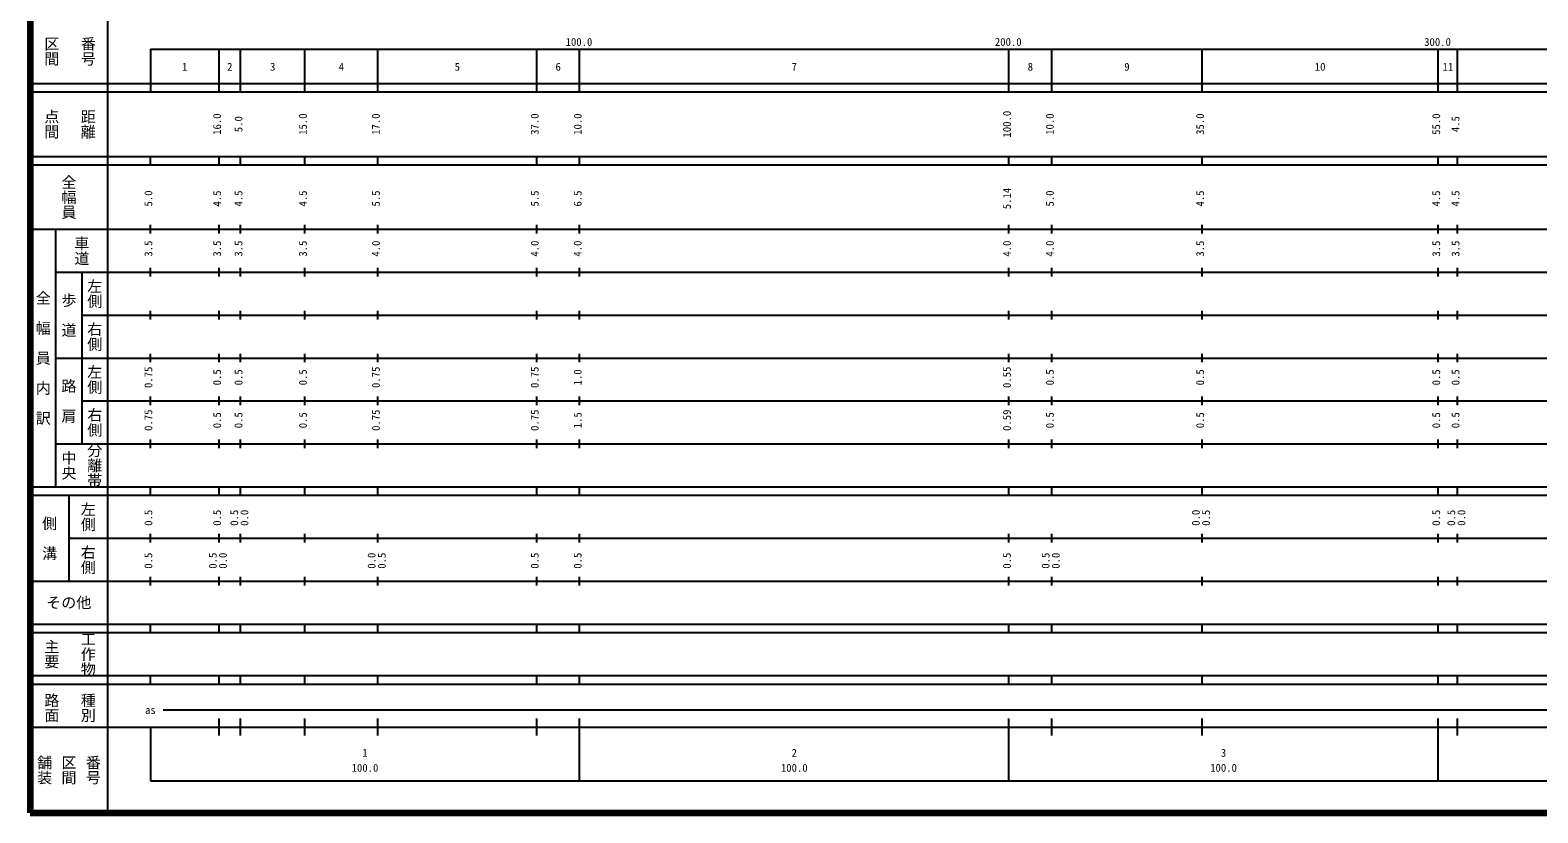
# Model space of a CAD drawing. Units: millimetres on the paper, enlarged 1000 times. Extents: x 40000 to 680000, y 20000 to 380000.
# Drawn here: x 40000 to 391214, y 20000 to 202409 of the extents above; entities that cross this region are included whole.
import ezdxf
from ezdxf.enums import TextEntityAlignment as Align

# ---------------------------------------------------------------- set-up
doc = ezdxf.new("R2010")
doc.units = ezdxf.units.MM
doc.header["$LTSCALE"] = 1000
doc.layers.add('M-TTL', color=2, linetype='Continuous', lineweight=140)
doc.layers.add('M-TTL-BAND', color=7, linetype='Continuous', lineweight=25)
doc.styles.add('@ＭＳ ゴシック', font='')
doc.styles.add('ＭＳ ゴシック', font='')
doc.styles.get('@ＭＳ ゴシック').set_extended_font_data('@MS Gothic')
doc.styles.get('ＭＳ ゴシック').set_extended_font_data('MS Gothic')

msp = doc.modelspace()

# ---------------------------------------------------------------- linework, layer by layer
at = {"layer": 'M-TTL'}
for p, q in [((40000, 380000), (40000, 20000)), ((40000, 20000), (680000, 20000))]:
    msp.add_line(p, q, dxfattribs=at)
at = {"layer": 'M-TTL-BAND'}
for p, q in [((58000, 370000), (58000, 20000)), ((68000, 198000), (579000, 198000)), ((68000, 198000), (68000, 188000)), ((84000, 188000), (84000, 198000)), ((89000, 188000), (89000, 198000)), ((104000, 188000), (104000, 198000)), ((121000, 188000), (121000, 198000)), ((158000, 188000), (158000, 198000)), ((168000, 188000), (168000, 198000)), ((268000, 188000), (268000, 198000)), ((278000, 188000), (278000, 198000)), ((313000, 188000), (313000, 198000)), ((368000, 188000), (368000, 198000)), ((372500, 188000), (372500, 198000)), ((40000, 190000), (579000, 190000)), ((40000, 188000), (579000, 188000)), ((40000, 173000), (579000, 173000)), ((68000, 171000), (68000, 173000)), ((84000, 171000), (84000, 173000)), ((89000, 171000), (89000, 173000)), ((104000, 171000), (104000, 173000)), ((121000, 171000), (121000, 173000)), ((158000, 171000), (158000, 173000)), ((168000, 171000), (168000, 173000)), ((268000, 171000), (268000, 173000)), ((278000, 171000), (278000, 173000)), ((313000, 171000), (313000, 173000)), ((368000, 171000), (368000, 173000)), ((372500, 171000), (372500, 173000)), ((40000, 171000), (579000, 171000)), ((40000, 156000), (579000, 156000)), ((46000, 96000), (46000, 156000)), ((68000, 155000), (68000, 157000)), ((84000, 155000), (84000, 157000)), ((89000, 155000), (89000, 157000)), ((104000, 155000), (104000, 157000)), ((121000, 155000), (121000, 157000)), ((158000, 155000), (158000, 157000)), ((168000, 155000), (168000, 157000)), ((268000, 155000), (268000, 157000)), ((278000, 155000), (278000, 157000)), ((313000, 155000), (313000, 157000)), ((368000, 155000), (368000, 157000)), ((372500, 155000), (372500, 157000)), ((46000, 146000), (579000, 146000)), ((52000, 146000), (52000, 106000)), ((68000, 145000), (68000, 147000)), ((84000, 145000), (84000, 147000)), ((89000, 145000), (89000, 147000)), ((104000, 145000), (104000, 147000)), ((121000, 145000), (121000, 147000)), ((158000, 145000), (158000, 147000)), ((168000, 145000), (168000, 147000)), ((268000, 145000), (268000, 147000)), ((278000, 145000), (278000, 147000)), ((313000, 145000), (313000, 147000)), ((368000, 145000), (368000, 147000)), ((372500, 145000), (372500, 147000)), ((68000, 135000), (68000, 137000)), ((84000, 135000), (84000, 137000)), ((89000, 135000), (89000, 137000)), ((104000, 135000), (104000, 137000)), ((121000, 135000), (121000, 137000)), ((158000, 135000), (158000, 137000)), ((168000, 135000), (168000, 137000)), ((268000, 135000), (268000, 137000)), ((278000, 135000), (278000, 137000)), ((313000, 135000), (313000, 137000)), ((368000, 135000), (368000, 137000)), ((372500, 135000), (372500, 137000)), ((52000, 136000), (579000, 136000)), ((68000, 125000), (68000, 127000)), ((84000, 125000), (84000, 127000)), ((89000, 125000), (89000, 127000)), ((104000, 125000), (104000, 127000)), ((121000, 125000), (121000, 127000)), ((158000, 125000), (158000, 127000)), ((168000, 125000), (168000, 127000)), ((268000, 125000), (268000, 127000)), ((278000, 125000), (278000, 127000)), ((313000, 125000), (313000, 127000)), ((368000, 125000), (368000, 127000)), ((372500, 125000), (372500, 127000)), ((46000, 126000), (579000, 126000)), ((52000, 116000), (579000, 116000)), ((68000, 115000), (68000, 117000)), ((84000, 115000), (84000, 117000)), ((89000, 115000), (89000, 117000)), ((104000, 115000), (104000, 117000)), ((121000, 115000), (121000, 117000)), ((158000, 115000), (158000, 117000)), ((168000, 115000), (168000, 117000)), ((268000, 115000), (268000, 117000)), ((278000, 115000), (278000, 117000)), ((313000, 115000), (313000, 117000)), ((368000, 115000), (368000, 117000)), ((372500, 115000), (372500, 117000)), ((46000, 106000), (579000, 106000)), ((68000, 105000), (68000, 107000)), ((84000, 105000), (84000, 107000)), ((89000, 105000), (89000, 107000)), ((104000, 105000), (104000, 107000)), ((121000, 105000), (121000, 107000)), ((158000, 105000), (158000, 107000)), ((168000, 105000), (168000, 107000)), ((268000, 105000), (268000, 107000)), ((278000, 105000), (278000, 107000)), ((313000, 105000), (313000, 107000)), ((368000, 105000), (368000, 107000)), ((372500, 105000), (372500, 107000)), ((40000, 96000), (579000, 96000)), ((68000, 94000), (68000, 96000)), ((84000, 94000), (84000, 96000)), ((89000, 94000), (89000, 96000)), ((104000, 94000), (104000, 96000)), ((121000, 94000), (121000, 96000)), ((158000, 94000), (158000, 96000)), ((168000, 94000), (168000, 96000)), ((268000, 94000), (268000, 96000)), ((278000, 94000), (278000, 96000)), ((313000, 94000), (313000, 96000)), ((368000, 94000), (368000, 96000)), ((372500, 94000), (372500, 96000)), ((40000, 94000), (579000, 94000)), ((49000, 94000), (49000, 74000)), ((68000, 83000), (68000, 85000)), ((84000, 83000), (84000, 85000)), ((89000, 83000), (89000, 85000)), ((104000, 83000), (104000, 85000)), ((121000, 83000), (121000, 85000)), ((158000, 83000), (158000, 85000)), ((168000, 83000), (168000, 85000)), ((268000, 83000), (268000, 85000)), ((278000, 83000), (278000, 85000)), ((313000, 83000), (313000, 85000)), ((368000, 83000), (368000, 85000)), ((372500, 83000), (372500, 85000)), ((49000, 84000), (579000, 84000)), ((40000, 74000), (579000, 74000)), ((68000, 73000), (68000, 75000)), ((84000, 73000), (84000, 75000)), ((89000, 73000), (89000, 75000)), ((104000, 73000), (104000, 75000)), ((121000, 73000), (121000, 75000)), ((158000, 73000), (158000, 75000)), ((168000, 73000), (168000, 75000)), ((268000, 73000), (268000, 75000)), ((278000, 73000), (278000, 75000)), ((313000, 73000), (313000, 75000)), ((368000, 73000), (368000, 75000)), ((372500, 73000), (372500, 75000)), ((40000, 64000), (579000, 64000)), ((68000, 62000), (68000, 64000)), ((84000, 62000), (84000, 64000)), ((89000, 62000), (89000, 64000)), ((104000, 62000), (104000, 64000)), ((121000, 62000), (121000, 64000)), ((158000, 62000), (158000, 64000)), ((168000, 62000), (168000, 64000)), ((268000, 62000), (268000, 64000)), ((278000, 62000), (278000, 64000)), ((313000, 62000), (313000, 64000)), ((368000, 62000), (368000, 64000)), ((372500, 62000), (372500, 64000)), ((40000, 62000), (579000, 62000)), ((40000, 52000), (579000, 52000)), ((40000, 50000), (579000, 50000)), ((68000, 50000), (68000, 52000)), ((84000, 50000), (84000, 52000)), ((89000, 50000), (89000, 52000)), ((104000, 50000), (104000, 52000)), ((121000, 50000), (121000, 52000)), ((158000, 50000), (158000, 52000)), ((168000, 50000), (168000, 52000)), ((268000, 50000), (268000, 52000)), ((278000, 50000), (278000, 52000)), ((313000, 50000), (313000, 52000)), ((368000, 50000), (368000, 52000)), ((372500, 50000), (372500, 52000)), ((71000, 44000), (565000, 44000)), ((40000, 40000), (579000, 40000)), ((68000, 40000), (68000, 27500)), ((84000, 38000), (84000, 42000)), ((89000, 38000), (89000, 42000)), ((104000, 38000), (104000, 42000)), ((121000, 38000), (121000, 42000)), ((158000, 38000), (158000, 42000)), ((168000, 27500), (168000, 42000)), ((268000, 27500), (268000, 42000)), ((278000, 38000), (278000, 42000)), ((313000, 38000), (313000, 42000)), ((368000, 27500), (368000, 42000)), ((372500, 38000), (372500, 42000)), ((68000, 27500), (579000, 27500))]:
    msp.add_line(p, q, dxfattribs=at)

# ---------------------------------------------------------------- texts
at = {"layer": 'M-TTL-BAND', "style": '@ＭＳ ゴシック'}
for s, p in [('区間', (45000, 197500)), ('番号', (53500, 197500)), ('点間', (45000, 180500)), ('距離', (53500, 180500)), ('全幅員', (49000, 163500)), ('車道', (52000, 151000)), ('左側', (55000, 141000)), ('全\u3000幅\u3000員\u3000内\u3000訳', (43000, 126000)), ('歩\u3000道', (49000, 136000)), ('右側', (55000, 131000)), ('左側', (55000, 121000)), ('路\u3000肩', (49000, 116000)), ('右側', (55000, 111000)), ('分離帯', (55000, 101000)), ('中央', (49000, 101000)), ('左側', (53500, 89000)), ('側\u3000溝', (44500, 84000)), ('右側', (53500, 79000)), ('主要', (45000, 57000)), ('工作物', (53500, 57000)), ('路面', (45000, 44500)), ('種別', (53500, 44500)), ('舗装', (43333, 30000)), ('区間', (49000, 30000)), ('番号', (54667, 30000))]:
    msp.add_text(s, height=2566, rotation=270, dxfattribs=at).set_placement(p, align=Align.MIDDLE_CENTER)
at = {"layer": 'M-TTL-BAND', "style": 'ＭＳ ゴシック'}
for s, p in [('100.0', (167844, 198195)), ('200.0', (267844, 198195)), ('300.0', (367844, 198195)), ('1', (76000, 192405)), ('2', (86500, 192405)), ('3', (96500, 192405)), ('4', (112500, 192405)), ('5', (139500, 192405)), ('6', (163000, 192405)), ('7', (218000, 192405)), ('8', (273000, 192405)), ('9', (295500, 192405)), ('10', (340500, 192405)), ('11', (370250, 192405)), ('as', (68000, 42500)), ('1', (118000, 32523)), ('2', (218000, 32523)), ('3', (318000, 32523)), ('100.0', (118000, 29033)), ('100.0', (218000, 29033)), ('100.0', (318000, 29033))]:
    msp.add_text(s, height=1833, dxfattribs=at).set_placement(p, align=Align.BOTTOM_CENTER)
for s, p in [('16.0', (85000, 180500)), ('15.0', (105000, 180500)), ('17.0', (122000, 180500)), ('37.0', (159000, 180500)), ('10.0', (169000, 180500)), ('100.0', (269000, 180500)), ('10.0', (279000, 180500)), ('35.0', (314000, 180500)), ('55.0', (369000, 180500)), ('5.0', (90000, 180500)), ('4.5', (373500, 180500)), ('5.14', (269000, 163174)), ('5.0', (69000, 163174)), ('4.5', (85000, 163174)), ('4.5', (90000, 163174)), ('4.5', (105000, 163174)), ('5.5', (122000, 163174)), ('5.5', (159000, 163174)), ('6.5', (169000, 163174)), ('5.0', (279000, 163174)), ('4.5', (314000, 163174)), ('4.5', (369000, 163174)), ('4.5', (373500, 163174)), ('3.5', (69000, 151500)), ('3.5', (85000, 151500)), ('3.5', (90000, 151500)), ('3.5', (105000, 151500)), ('4.0', (122000, 151500)), ('4.0', (159000, 151500)), ('4.0', (169000, 151500)), ('4.0', (269000, 151500)), ('4.0', (279000, 151500)), ('3.5', (314000, 151500)), ('3.5', (369000, 151500)), ('3.5', (373500, 151500)), ('0.75', (69000, 121500)), ('0.5', (85000, 121500)), ('0.5', (90000, 121500)), ('0.5', (105000, 121500)), ('0.75', (122000, 121500)), ('0.75', (159000, 121500)), ('1.0', (169000, 121500)), ('0.55', (269000, 121500)), ('0.5', (279000, 121500)), ('0.5', (314000, 121500)), ('0.5', (369000, 121500)), ('0.5', (373500, 121500)), ('0.75', (69000, 111500)), ('0.5', (85000, 111500)), ('0.5', (90000, 111500)), ('0.5', (105000, 111500)), ('0.75', (122000, 111500)), ('0.75', (159000, 111500)), ('1.5', (169000, 111500)), ('0.59', (269000, 111500)), ('0.5', (279000, 111500)), ('0.5', (314000, 111500)), ('0.5', (369000, 111500)), ('0.5', (373500, 111500)), ('0.5', (69000, 88764)), ('0.5', (85000, 88764)), ('0.5', (89000, 88764)), ('0.0', (91370, 88764)), ('0.0', (313000, 88764)), ('0.5', (315370, 88764)), ('0.5', (369000, 88764)), ('0.5', (372500, 88764)), ('0.0', (374870, 88764)), ('0.5', (69000, 78764)), ('0.5', (84000, 78764)), ('0.0', (86370, 78764)), ('0.0', (121000, 78764)), ('0.5', (123370, 78764)), ('0.5', (159000, 78764)), ('0.5', (169000, 78764)), ('0.5', (269000, 78764)), ('0.5', (278000, 78764)), ('0.0', (280370, 78764))]:
    msp.add_text(s, height=1833, rotation=90, dxfattribs=at).set_placement(p, align=Align.BOTTOM_CENTER)
msp.add_text('その他', height=2566, dxfattribs=at).set_placement((49000, 69000), align=Align.MIDDLE_CENTER)

doc.saveas('drawing.dxf')
